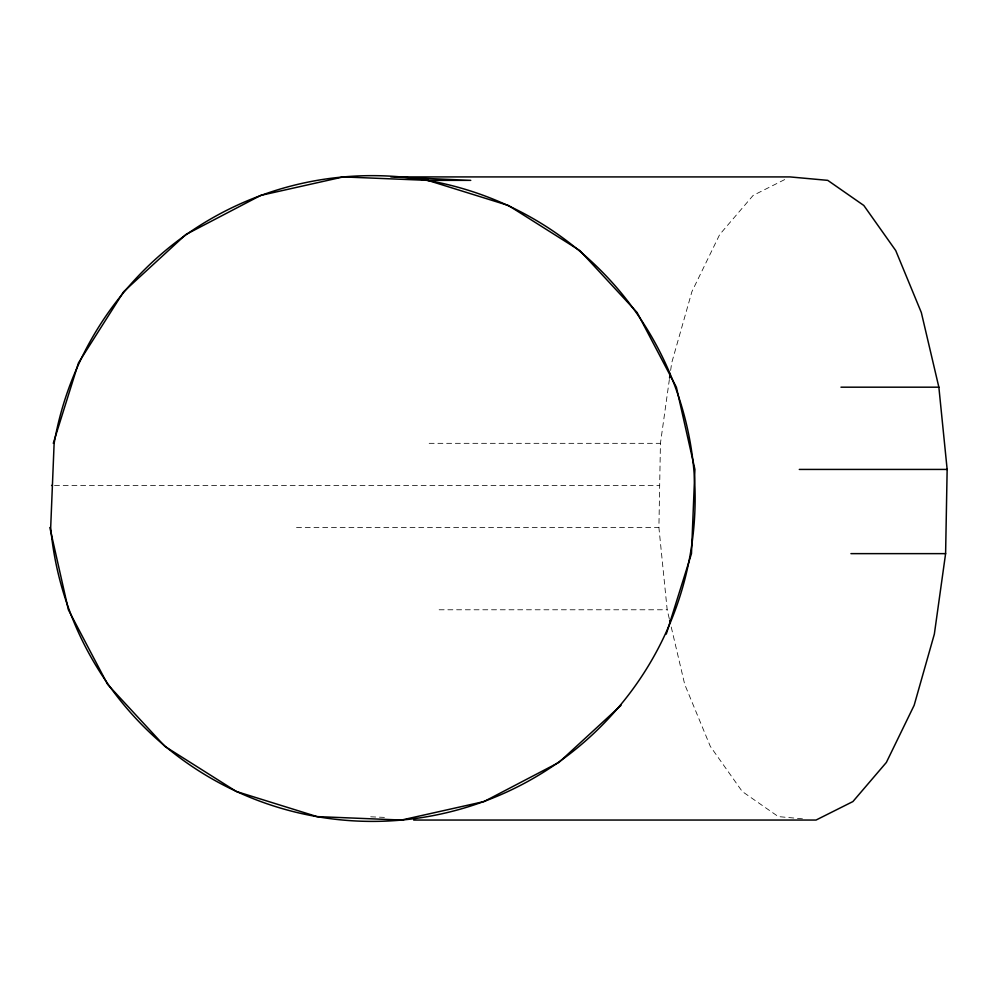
<?xml version="1.0" encoding="UTF-8"?>
<svg xmlns="http://www.w3.org/2000/svg" width="997" height="997" viewBox="0 0 997 997"><rect width="100%" height="100%" fill="white"/><g stroke="black" fill="none" stroke-linecap="round" stroke-linejoin="round"><path stroke-width="0.75" stroke-dasharray="4.99 3.74" d="M669.286 618.738L667.18 609.778L658.905 527.538L660.438 443.329L669.361 379.57M670.632 370.46L671.704 362.871L691.906 291.66L719.684 234.532L753.146 195.4L787.269 178.289M429.171 443.329L660.438 443.329M54.474 485.439L659.678 485.439M296.52 527.538L658.905 527.538M439.141 609.778L667.18 609.778M370.71 816.805L387.609 817.528M802.46 818.811L778.308 816.605L742.242 791.493L710.325 746.404L684.727 684.428L671.043 626.203"/><path stroke-width="1.5" d="M413.68 820.045L816.057 820.045L852.909 801.563L886.37 762.431L914.149 705.315L934.351 634.092L945.605 553.634L947.15 469.425L938.862 387.185L921.328 312.535L895.73 250.559L863.813 205.469L827.747 180.357L789.998 176.918L390.849 176.918L470.758 180.357L427.701 180.357L343.23 176.918L260.753 195.4L185.866 234.532L123.703 291.66L78.489 362.871L53.29 443.329M669.573 378.05L670.208 373.501M666.27 634.092L691.469 553.634L694.909 469.425L676.377 387.185L637.12 312.535L579.83 250.559L508.395 205.469L427.701 180.357M621.056 705.315L558.893 762.431L484.019 801.563L401.529 820.045M840.97 387.185L938.862 387.185M799.295 469.425L947.15 469.425M850.939 553.634L945.605 553.634M399.996 819.983L317.058 816.605L236.364 791.493L164.929 746.404L107.639 684.428L68.382 609.778L49.85 527.538M51.57 485.439L52.405 485.477M669.635 620.234L670.345 623.212M54.125 443.366L50.685 527.575A322.866 322.866 0 0 0 534.479 777.672A322.866 322.866 0 0 0 556.675 233.51A322.866 322.866 0 0 0 54.125 443.366"/></g></svg>
